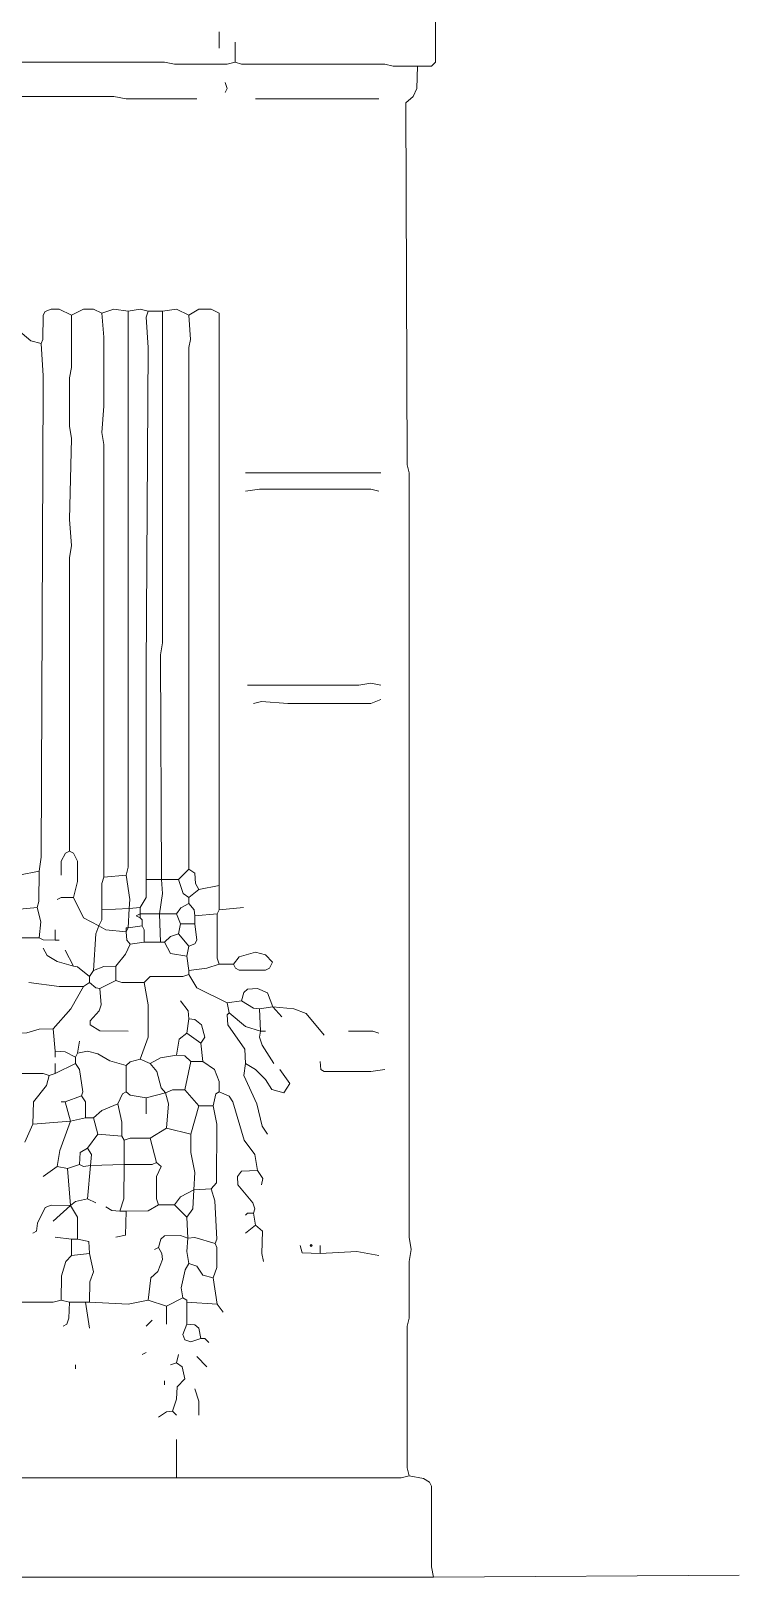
# Model space of a CAD drawing. Header units: millimetres. Extents: x 11 to 20000, y -4 to 8232.
# Drawn here: x 18680 to 20000, y -4 to 2879 of the extents above; entities that cross this region are included whole.
import ezdxf

# ---------------------------------------------------------------- set-up
doc = ezdxf.new("R2010")
doc.units = ezdxf.units.MM
doc.layers.add('ARCHITECTURE', color=7, linetype='Continuous', lineweight=13, true_color=0x000000)
doc.layers.add('PLANTING', color=7, linetype='Continuous', lineweight=13, true_color=0x000000)

msp = doc.modelspace()

# ---------------------------------------------------------------- linework, layer by layer
at = {"layer": 'ARCHITECTURE', "color": 7, "lineweight": 13, "true_color": 0x000000}
for points in [[(19377.82805, 3012.82025), (19389.14027, 3009.19751), (19426.84955, 3008.89514), (19438.00566, 2997.73756), (19434.39604, 2963.8009), (19434.23586, 2820.51946), (19426.84118, 2813.12624), (19400.45249, 2812.97161)], [(19400.45249, 2812.97161), (19399.40305, 2771.49321), (19392.75679, 2756.41674), (19379.03224, 2744.94977), (19381.59876, 2070.13575), (19385.36357, 2055.05283), (19385.37602, 629.71437), (19389.14027, 607.08993), (19385.37602, 584.4655), (19385.22127, 478.88292), (19381.60475, 463.8009), (19381.60475, 199.85011), (19385.36765, 184.76527)], [(19042.23416, 2782.80543), (19045.70701, 2771.49943), (19042.23416, 2763.95147)], [(18989.44005, 2752.63925), (18857.46606, 2752.64548), (18834.84163, 2756.41052), (17300.15271, 2756.4043), (17288.8405, 2752.63925)], [(19328.80656, 2752.63925), (19098.79525, 2752.63925)], [(18246.60633, 2503.77048), (18291.8552, 2499.85226), (18359.72851, 2483.86086), (18480.39027, 2438.47738), (18555.80882, 2397.14061), (18623.68213, 2349.02217), (18680.24321, 2301.20701), (18699.09502, 2296.38009)], [(18755.65611, 2349.1707), (18733.03167, 2360.33439), (18717.94683, 2360.33439), (18706.79072, 2355.65532), (18703.02093, 2349.1638), (18702.71844, 2303.92805), (18699.09502, 2296.38009)], [(18755.65611, 2349.1707), (18755.64921, 2251.13122), (18751.89186, 2232.27726), (18751.89186, 2141.77952), (18755.65611, 2119.15509), (18751.89186, 1968.32579), (18755.65611, 1919.30645), (18751.89186, 1896.68201), (18751.88348, 1349.92364)], [(18812.21719, 2352.94118), (18797.13235, 2360.33439), (18778.28054, 2360.33439), (18755.65611, 2349.1707)], [(18812.21719, 2352.94118), (18834.84163, 2360.33518), (18861.23869, 2356.71165)], [(18812.21719, 2352.94118), (18815.98145, 2307.69231), (18815.98145, 2179.48744), (18812.21719, 2130.46731), (18815.98145, 2107.84287), (18815.98982, 1300.90498)], [(18857.46606, 1304.67477), (18861.23032, 1319.75962), (18861.23869, 2356.71165)], [(18898.94231, 2356.71165), (18883.86312, 2360.48292), (18861.23869, 2356.71165)], [(18898.94231, 2356.71165), (18895.17941, 2345.39943), (18898.93824, 2288.83835), (18895.17342, 1689.29016), (18895.17342, 1670.43835), (18895.17342, 1478.13066), (18895.17342, 1459.27602), (18895.17342, 1406.48473), (18895.17342, 1383.86029), (18895.17342, 1297.13518)], [(18898.94231, 2356.71165), (18925.33937, 2356.71165)], [(18923.45588, 1297.13518), (18921.56674, 1715.68722), (18925.33247, 1738.31165), (18925.33937, 2356.71165)], [(18974.36086, 2349.1707), (18951.73643, 2360.33518), (18925.33937, 2356.71165)], [(18974.36086, 2349.1707), (18993.21267, 2360.32828), (19015.8371, 2360.32828), (19030.92002, 2352.93428), (19030.92002, 2345.39943), (19030.92002, 2066.36527), (19030.92002, 2039.96957), (19030.92002, 2017.34514), (19030.92002, 1711.91459), (19030.92002, 1696.83258), (19030.92002, 1644.04129), (19030.92002, 1591.25283), (19030.92002, 1572.39819), (19030.92002, 1463.04581), (19030.92002, 1440.42138), (19030.92002, 1319.75962), (19030.92002, 1285.82296)], [(18974.36086, 1315.98699), (18974.36493, 2288.83835), (18977.83371, 2303.92183), (18974.36086, 2349.1707)], [(18695.3224, 1312.21719), (18699.08812, 1338.61143), (18702.86572, 2217.19457), (18702.86572, 2236.04853), (18699.09502, 2296.38009)], [(19079.93778, 2055.05283), (19098.79525, 2055.05283), (19332.57919, 2055.05283)], [(19079.93778, 2021.1164), (19106.33484, 2024.88688), (19313.72738, 2024.88066), (19328.80656, 2021.1164)], [(19083.71041, 1659.12613), (19291.10294, 1659.131), (19313.72738, 1662.89593), (19332.57919, 1659.12613)], [(19332.57919, 1632.72907), (19313.72738, 1625.19434), (19159.1233, 1625.19434), (19110.10747, 1628.95928), (19095.02262, 1625.18948)], [(17236.04638, 180.99548), (18951.73643, 180.99548)], [(19385.36765, 184.76527), (19370.28846, 181.0017), (18951.73643, 180.99548)], [(19430.61652, -3.7707), (19426.85362, 15.08201), (19426.69344, 165.91346), (19422.92364, 173.306), (19411.76471, 179.93914), (19385.36765, 184.76527)], [(19430.61652, -3.7707), (20000, 0)], [(19430.61652, -3.7707), (19407.99208, -3.7707), (17251.13122, -3.7707), (17232.27941, -3.7707)]]:
    msp.add_lwpolyline(points, dxfattribs=at)
at = {"layer": 'PLANTING', "color": 7, "lineweight": 13, "true_color": 0x000000}
for points in [[(19030.92195, 2877.07364), (19030.92195, 2846.90826)], [(19061.08597, 2820.51256), (19061.08597, 2858.22048)], [(19061.08597, 2820.51256), (19046.00113, 2816.7483), (18947.9638, 2816.7483), (18929.11199, 2820.50633), (18378.58032, 2820.51878), (18359.72851, 2824.2836), (17239.819, 2824.28382)], [(19400.45249, 2812.97161), (19355.20362, 2813.11934), (19340.11878, 2816.73586), (19072.39819, 2816.7483), (19061.08597, 2820.51256)], [(18736.80238, 1304.67477), (18736.80238, 1312.2241), (18736.80238, 1331.07183), (18744.48473, 1345.99921), (18751.88348, 1349.92364)], [(18759.42873, 1263.19853), (18766.82059, 1293.36256), (18766.82059, 1331.07183), (18759.28507, 1345.99921), (18751.88348, 1349.92364)], [(18695.3224, 1312.21719), (18657.61878, 1304.67477)], [(18695.3224, 1312.21719), (18695.17602, 1255.65611), (18691.55543, 1244.34389)], [(18812.21719, 1240.5741), (18812.36493, 1289.59276), (18815.98982, 1300.90498)], [(18857.46606, 1304.67477), (18815.98982, 1300.90498)], [(18863.12217, 1242.45758), (18864.85928, 1259.4259), (18857.46606, 1304.67477)], [(18955.50339, 1297.13518), (18974.36086, 1315.98699)], [(18993.21267, 1278.28054), (18986.72805, 1289.59276), (18985.67115, 1308.43982), (18974.36086, 1315.98699)], [(18883.86312, 1244.34389), (18895.17342, 1263.19853), (18895.17342, 1297.13518)], [(18923.45588, 1297.13518), (18895.17342, 1297.13518)], [(18919.68326, 1233.03167), (18925.19163, 1270.73812), (18923.45588, 1297.13518)], [(18923.45588, 1297.13518), (18955.50339, 1297.13518)], [(18955.50339, 1297.13518), (18964.24446, 1270.7457), (18974.36086, 1263.19853)], [(18993.21267, 1278.28054), (18974.36086, 1263.19853)], [(18993.21267, 1278.28054), (19030.92002, 1285.82296)], [(19030.92195, 1240.5741), (19030.92002, 1274.51075), (19030.92002, 1285.82296)], [(18646.30656, 1240.5741), (18691.55543, 1244.34389)], [(18695.3224, 1187.78281), (18698.94729, 1217.94966), (18691.55543, 1244.34389)], [(18729.25905, 1259.4259), (18736.80837, 1263.05011), (18759.42873, 1263.19853)], [(18806.56109, 1210.40724), (18778.42828, 1225.63767), (18759.42873, 1263.19853)], [(18806.56109, 1210.40724), (18812.06527, 1221.71946), (18812.21719, 1240.5741)], [(18863.12217, 1242.45758), (18812.21719, 1240.5741)], [(18863.12217, 1242.45758), (18861.23869, 1206.63744)], [(18863.12217, 1242.45758), (18883.86312, 1244.34389)], [(18883.86312, 1244.34389), (18883.86312, 1233.03167)], [(18951.73643, 1233.03167), (18959.42376, 1244.19615), (18974.36086, 1251.88631)], [(18974.36086, 1251.88631), (18974.36086, 1263.19853)], [(18974.36086, 1251.88631), (18984.46753, 1240.5741), (18985.67308, 1229.26188)], [(19030.92195, 1240.5741), (19027.14932, 1233.03167)], [(19030.92195, 1240.5741), (19076.17081, 1244.34389)], [(18883.86312, 1225.48925), (18876.31787, 1229.26188), (18883.86312, 1233.03167)], [(18919.68326, 1233.03167), (18883.86312, 1233.03167)], [(18883.86312, 1225.48925), (18883.86312, 1233.03167)], [(18883.86312, 1225.48925), (18887.63009, 1221.71946), (18887.63009, 1210.40724)], [(18919.68326, 1233.03167), (18951.73643, 1233.03167)], [(18919.68326, 1233.03167), (18921.56674, 1180.24038)], [(18951.73643, 1233.03167), (18959.27602, 1214.17704)], [(18955.50339, 1195.32523), (18959.27602, 1214.17704)], [(18985.67308, 1214.17704), (18959.27602, 1214.17704)], [(18985.67308, 1214.17704), (18989.28676, 1184.01301), (18985.51697, 1176.62523), (18974.36086, 1172.70079)], [(18985.67308, 1229.26188), (19027.14932, 1233.03167)], [(18985.67308, 1229.26188), (18985.67308, 1214.17704)], [(19030.92195, 1138.76414), (19027.29706, 1150.07636), (19027.14932, 1233.03167)], [(18695.3224, 1187.78281), (18650.07353, 1187.78281)], [(18695.3224, 1187.78281), (18702.87172, 1184.16007), (18725.49208, 1184.01301)], [(18725.49208, 1202.86482), (18725.49208, 1184.01301)], [(18733.03167, 1184.01301), (18725.49208, 1184.01301)], [(18806.56109, 1210.40724), (18801.05271, 1195.32523), (18797.13235, 1127.45192)], [(18806.56109, 1210.40724), (18819.75543, 1203.02014), (18857.46606, 1199.09502)], [(18861.23869, 1206.63744), (18857.46606, 1206.63744), (18857.46606, 1199.09502)], [(18861.23869, 1206.63744), (18857.46606, 1199.09502)], [(18865.00566, 1176.47059), (18858.66188, 1184.01787), (18857.46606, 1199.09502)], [(18861.23869, 1206.63744), (18887.63009, 1210.40724)], [(18891.40271, 1180.24038), (18891.25498, 1202.85995), (18887.63009, 1210.40724)], [(18955.50339, 1195.32523), (18940.42421, 1190.35543), (18929.11199, 1180.24038)], [(18955.50339, 1195.32523), (18974.36086, 1172.70079)], [(18759.42873, 1134.99152), (18729.25905, 1143.7319), (18710.41414, 1154.90249), (18702.86765, 1168.92817)], [(18759.42873, 1134.99152), (18744.34389, 1165.15837)], [(18838.61425, 1134.99152), (18856.40973, 1157.61595), (18865.00566, 1176.47059)], [(18891.40271, 1180.24038), (18865.00566, 1176.47059)], [(18921.56674, 1180.24038), (18891.40271, 1180.24038)], [(18921.56674, 1180.24038), (18929.11199, 1180.24038)], [(18970.58824, 1153.84615), (18940.57059, 1158.82081), (18929.11199, 1180.24038)], [(18970.58824, 1153.84615), (18974.36086, 1172.70079)], [(18970.58824, 1153.84615), (18974.36086, 1127.45192)], [(18759.42873, 1134.99152), (18766.97523, 1133.78812), (18789.59276, 1116.13971)], [(18797.13235, 1127.45192), (18789.59276, 1116.13971)], [(18797.13235, 1127.45192), (18815.98982, 1134.83824), (18838.61425, 1134.99152)], [(18838.61425, 1134.99152), (18838.61425, 1108.59729)], [(19030.92195, 1138.76414), (19008.29751, 1131.36946), (18974.36086, 1127.45192)], [(18974.36086, 1127.45192), (18974.36086, 1119.9095)], [(19030.92195, 1138.76414), (19057.31335, 1138.76414)], [(18778.28054, 1097.28507), (18733.03167, 1097.43281), (18676.47059, 1104.82749)], [(18778.28054, 1097.28507), (18754.59977, 1055.806), (18721.71946, 1018.09955)], [(18778.28054, 1097.28507), (18789.59276, 1104.82749)], [(18789.59276, 1104.82749), (18789.59276, 1116.13971)], [(18808.44457, 1093.51527), (18800.89808, 1094.71867), (18789.59276, 1104.82749)], [(18808.44457, 1093.51527), (18838.61425, 1108.59729)], [(18838.61425, 1108.59729), (18849.92647, 1104.97455), (18891.40271, 1104.82749)], [(18883.86312, 961.53846), (18898.79593, 1003.01753), (18898.79593, 1063.34842), (18891.40271, 1104.82749)], [(18891.40271, 1104.82749), (18902.71493, 1115.98439), (18963.04864, 1116.28676), (18974.36086, 1119.9095)], [(19046.00113, 1067.11821), (18989.44842, 1094.57093), (18974.36086, 1119.9095)], [(18808.44457, 1093.51527), (18811.16776, 1063.34842), (18807.24876, 1052.0362), (18790.80385, 1033.18156), (18790.80385, 1025.64683), (18808.44457, 1014.47749), (18861.23869, 1014.32975)], [(18959.27602, 1070.89084), (18973.16086, 1052.0362), (18974.36086, 1036.95419)], [(19072.39819, 1070.89084), (19046.00113, 1067.11821)], [(19049.77376, 1048.2664), (19046.00113, 1067.11821)], [(19130.84276, 1059.57862), (19121.26357, 1085.81821), (19102.56222, 1093.36686), (19083.71731, 1092.31041), (19077.22579, 1085.96595), (19072.39819, 1070.89084)], [(19072.39819, 1070.89084), (19095.02262, 1056.86312), (19106.33484, 1055.806)], [(19049.77376, 1048.2664), (19046.15034, 1044.3405), (19047.20113, 1025.64197), (19078.73507, 980.3931), (19079.93778, 953.99604)], [(19108.21833, 1014.32975), (19079.94615, 1022.92647), (19049.77376, 1048.2664)], [(19130.84276, 1059.57862), (19106.33484, 1055.806)], [(19108.21833, 1014.32975), (19106.33484, 1055.806)], [(19130.84276, 1059.57862), (19170.43552, 1055.65894), (19193.05995, 1047.20928), (19226.99661, 1006.78733)], [(19130.84276, 1059.57862), (19147.81109, 1040.72398)], [(18604.82466, 935.14423), (18609.64672, 961.53846), (18631.36946, 998.19615), (18657.61878, 1010.41007), (18672.69796, 1010.70554), (18695.3224, 1017.95181), (18721.71946, 1018.09955)], [(18721.71946, 1018.09955), (18725.49208, 976.62048)], [(18951.73643, 969.08088), (18956.70339, 999.24491), (18970.58824, 1010.55713)], [(18970.58824, 1010.55713), (18974.36086, 1036.95419)], [(18970.58824, 1010.55713), (18996.98529, 991.70532)], [(18996.98529, 991.70532), (19004.22251, 1003.01753), (18997.87873, 1025.63439), (18985.67308, 1035.89706), (18974.36086, 1036.95419)], [(19108.21833, 1014.32975), (19106.48676, 1003.01753), (19111.30328, 987.93269), (19132.7319, 953.99604)], [(19108.21833, 1014.32975), (19117.64706, 1014.32975)], [(19272.24548, 1014.32975), (19317.49434, 1014.18133), (19328.80656, 1010.55713)], [(18766.96833, 972.85068), (18770.74095, 995.47511)], [(19000.75226, 957.76867), (18996.98529, 991.70532)], [(18763.1957, 965.30826), (18744.34389, 975.57172), (18725.49208, 976.62048)], [(18725.49208, 965.30826), (18725.49208, 976.62048)], [(18725.49208, 935.14423), (18725.49208, 953.99604)], [(18725.49208, 935.14423), (18763.1957, 953.99604)], [(18766.96833, 972.85068), (18763.1957, 965.30826)], [(18763.1957, 953.99604), (18763.1957, 965.30826)], [(18763.1957, 953.99604), (18770.58484, 942.68382), (18777.08473, 901.21244), (18774.50792, 893.66516)], [(18766.96833, 972.85068), (18785.82014, 976.46719), (18804.6776, 971.80124), (18827.30204, 958.96584), (18857.46606, 950.22624)], [(18883.86312, 961.53846), (18865.01403, 956.57002), (18857.46606, 950.22624)], [(18902.71493, 953.99604), (18883.86312, 961.53846)], [(18951.73643, 969.08088), (18921.56674, 964.2595), (18902.71493, 953.99604)], [(18930.99548, 899.32127), (18922.83303, 908.6802), (18914.92059, 938.91403), (18902.71493, 953.99604)], [(18951.73643, 969.08088), (18966.81561, 968.02376), (18978.12783, 957.76867)], [(18966.81561, 904.97738), (18978.12783, 957.76867)], [(18978.12783, 957.76867), (19000.75226, 957.76867)], [(19000.75226, 957.76867), (19022.32172, 942.67896), (19030.77274, 920.05939), (19030.92195, 901.20758)], [(19121.41968, 822.02206), (19111.31018, 837.10407), (19101.50724, 878.58314), (19077.22579, 931.37161), (19079.93778, 953.99604)], [(19144.04412, 942.68382), (19162.59355, 916.28959), (19151.57681, 898.78824), (19129.10701, 905.13201), (19117.49932, 923.83201), (19098.79525, 942.67896), (19079.93778, 953.99604)], [(19219.45701, 957.76867), (19220.6612, 942.83914), (19227.00498, 939.06867), (19313.72738, 938.92025), (19340.11878, 942.68382)], [(18604.82466, 935.14423), (18619.9095, 931.37919), (18638.76131, 934.99581), (18702.86765, 935.13733), (18714.17986, 931.37161)], [(18684.01018, 840.87387), (18685.21018, 882.35294), (18709.20305, 912.5198), (18714.17986, 931.37161)], [(18725.49208, 935.14423), (18714.17986, 931.37161)], [(18857.46606, 950.22624), (18857.46606, 901.20758)], [(18744.34389, 882.35294), (18774.50792, 893.66516)], [(18782.05317, 852.18609), (18781.89706, 882.35294), (18774.50792, 893.66516)], [(18842.38122, 878.58314), (18851.11538, 897.28167), (18857.46606, 901.20758)], [(18857.46606, 901.20758), (18865.01403, 894.86312), (18895.17534, 889.89536)], [(18930.99548, 899.32127), (18895.17534, 889.89536)], [(18966.81561, 904.97738), (18944.18982, 904.82613), (18930.99548, 899.32127)], [(18930.99548, 899.32127), (18936.64468, 878.58314), (18932.87896, 833.33428)], [(18966.81561, 904.97738), (18993.21267, 874.81052)], [(19019.60973, 874.81052), (19024.5698, 897.28167), (19030.92195, 901.20758)], [(19102.56222, 754.14876), (19097.59661, 784.31278), (19077.36663, 810.70984), (19056.40475, 882.35294), (19049.62602, 892.60882), (19030.92195, 901.20758)], [(18736.8043, 882.35294), (18744.34389, 882.35294)], [(18753.77262, 846.52998), (18744.34389, 882.35294)], [(18842.38122, 878.58314), (18812.21719, 866.2138), (18797.13235, 852.18609)], [(18842.38122, 878.58314), (18849.77726, 844.64649), (18849.92647, 818.24943)], [(18895.17534, 859.72851), (18895.17534, 889.89536)], [(18993.21267, 874.81052), (18978.12783, 822.02206)], [(19019.60973, 874.81052), (18993.21267, 874.81052)], [(19019.60973, 874.81052), (19027.00158, 840.87387), (19025.94514, 731.52432), (19015.8371, 720.2121)], [(18684.01018, 840.87387), (18668.931, 806.93722)], [(18684.01018, 840.87387), (18753.77262, 846.52998)], [(18753.77262, 846.52998), (18734.08111, 791.8552), (18729.25905, 761.68835)], [(18753.77262, 846.52998), (18782.05317, 852.18609)], [(18782.05317, 852.18609), (18797.13235, 852.18609)], [(18797.13235, 852.18609), (18804.6776, 822.02206)], [(18785.82014, 795.625), (18804.6776, 822.02206)], [(18804.6776, 822.02206), (18849.92647, 818.24943)], [(18853.69344, 810.70984), (18849.92647, 818.24943)], [(18853.69344, 810.70984), (18865.00566, 814.3319), (18902.71493, 814.47964)], [(18853.69344, 810.70984), (18853.69344, 765.46097)], [(18902.71493, 814.47964), (18932.87896, 833.33428)], [(18902.71493, 814.47964), (18914.02715, 769.23077)], [(18932.87896, 833.33428), (18978.12783, 822.02206)], [(18983.78394, 718.32579), (18985.52387, 750.37613), (18978.27704, 788.08541), (18978.12783, 822.02206)], [(18785.82014, 795.625), (18771.94367, 788.07783), (18770.74095, 765.46097)], [(18785.82014, 795.625), (18793.20928, 784.31278), (18791.47624, 763.57466)], [(18729.25905, 761.68835), (18702.86765, 742.83654)], [(18748.11652, 757.91855), (18729.25905, 761.68835)], [(18770.74095, 765.46097), (18748.11652, 757.91855)], [(18754.14819, 689.29129), (18748.11652, 757.91855)], [(18770.74095, 765.46097), (18778.29016, 761.83959), (18791.47624, 763.57466)], [(18785.82014, 701.35747), (18791.47624, 763.57466)], [(18791.47624, 763.57466), (18853.69344, 765.46097)], [(18846.15385, 678.73303), (18853.54706, 701.35747), (18853.69344, 765.46097)], [(18914.02715, 769.23077), (18906.47919, 765.60803), (18853.69344, 765.46097)], [(18917.79977, 690.04525), (18914.17489, 701.35747), (18914.17489, 742.83654), (18922.93529, 761.68348), (18914.02715, 769.23077)], [(19095.02262, 674.96324), (19097.59525, 682.51041), (19093.97319, 693.81505), (19066.06131, 727.7517), (19065.01188, 742.83654), (19072.40509, 752.94389), (19102.56222, 754.14876)], [(19110.10747, 727.7517), (19112.52262, 739.06391), (19102.56222, 754.14876)], [(18785.82014, 701.35747), (18763.14333, 696.36629), (18754.14819, 689.29129)], [(18785.82014, 701.35747), (18800.90498, 693.81505)], [(18947.9638, 690.04525), (18959.28292, 704.9802), (18983.78394, 718.32579)], [(18983.78394, 718.32579), (18981.74717, 682.50283), (18970.58824, 667.42081)], [(18983.78394, 718.32579), (19015.8371, 720.2121)], [(19023.3767, 618.40215), (19027.00158, 625.94932), (19023.23032, 697.58767), (19015.8371, 720.2121)], [(18754.14819, 689.29129), (18717.94683, 689.89683), (18706.78518, 685.21833), (18692.75124, 656.1086), (18690.35679, 641.17986), (18684.01018, 637.25396)], [(18754.14819, 689.29129), (18721.71946, 659.87839)], [(18766.96833, 625.94174), (18766.82059, 667.42081), (18754.14819, 689.29129)], [(18846.15385, 678.73303), (18831.069, 679.78937), (18819.75679, 686.27545)], [(18838.61425, 629.71437), (18856.26188, 633.64638), (18857.46606, 678.73303)], [(18846.15385, 678.73303), (18857.46606, 678.73303)], [(18917.79977, 690.04525), (18898.94231, 678.88145), (18857.46606, 678.73303)], [(18917.79977, 690.04525), (18947.9638, 690.04525)], [(18947.9638, 690.04525), (18970.58824, 667.42081)], [(18972.47172, 627.82805), (18970.58824, 667.42081)], [(19079.93778, 671.19061), (19083.71041, 674.96324), (19095.02262, 674.96324)], [(19095.02262, 674.96324), (19098.79525, 652.3388)], [(19079.93778, 637.25396), (19098.79525, 652.3388)], [(19113.87443, 584.4655), (19110.26075, 599.54751), (19111.62229, 641.02658), (19098.79525, 652.3388)], [(18755.65611, 625.94174), (18725.49208, 629.71437)], [(18766.96833, 625.94174), (18755.65611, 625.94174)], [(18755.65611, 625.94174), (18755.65611, 595.77771)], [(18766.96833, 625.94174), (18788.38857, 622.01731), (18789.59276, 599.54751)], [(18898.94231, 512.81957), (18903.91912, 554.29242), (18916.74197, 565.7586), (18925.19163, 588.23529), (18924.28303, 599.54751), (18917.79977, 610.85973)], [(18910.25452, 607.08993), (18917.79977, 610.85973)], [(18972.47172, 627.82805), (18959.2802, 633.33292), (18929.11606, 632.2793), (18922.62455, 625.93688), (18917.79977, 610.85973)], [(18972.47172, 627.82805), (18970.73597, 603.31731), (18974.36086, 580.69287)], [(18972.47172, 627.82805), (18985.66753, 629.56312), (19023.3767, 618.40215)], [(19019.60973, 554.29864), (19027.00158, 573.15328), (19027.00158, 610.85283), (19023.3767, 618.40215)], [(19219.45701, 599.54751), (19185.67364, 600.75238), (19181.74774, 614.62952)], [(19219.45701, 614.62952), (19219.45701, 599.54751)], [(18755.65611, 595.77771), (18745.53971, 584.4655), (18736.95068, 558.06844), (18736.8043, 512.81957)], [(18755.65611, 595.77771), (18789.59276, 599.54751)], [(18789.59276, 509.04977), (18789.74604, 546.75622), (18796.97907, 565.61086), (18789.59276, 599.54751)], [(18974.36086, 580.69287), (18967.87342, 569.38066), (18960.47183, 535.444), (18963.04864, 516.59219)], [(19019.60973, 554.29864), (19000.90283, 559.12557), (18989.29367, 575.86674), (18974.36086, 580.69287)], [(19328.80656, 595.77771), (19287.33032, 603.31244), (19219.45701, 599.54751)], [(19019.60973, 554.29864), (19027.14932, 505.27998)], [(18736.8043, 512.81957), (18721.71946, 509.056), (17828.0543, 509.04977)], [(18751.88348, 509.04977), (18736.8043, 512.81957)], [(18751.88348, 509.04977), (18750.83676, 478.88292), (18746.92342, 467.72602), (18740.57127, 463.8009)], [(18782.05317, 509.04977), (18751.88348, 509.04977)], [(18782.05317, 509.04977), (18789.59276, 509.04977)], [(18782.05317, 509.04977), (18789.59276, 460.03111)], [(18898.94231, 512.81957), (18861.23869, 505.28484), (18789.59276, 509.04977)], [(18898.94231, 512.81957), (18932.87896, 501.50735)], [(18963.04864, 516.59219), (18932.87896, 501.50735)], [(18932.87896, 501.50735), (18932.87896, 467.5707)], [(18963.04864, 516.59219), (18970.58824, 512.81957), (18970.58824, 509.04977)], [(19027.14932, 505.27998), (18970.58824, 509.04977)], [(18970.58824, 467.5707), (18970.58824, 509.04977)], [(19027.14932, 505.27998), (19038.46154, 490.19514)], [(18895.17534, 463.8009), (18906.48756, 475.11312)], [(18996.98529, 441.17647), (18978.12783, 434.83269), (18966.97172, 438.46233), (18963.20192, 448.71889), (18970.58824, 467.5707)], [(18996.98529, 441.17647), (18993.05939, 460.02353), (18985.67308, 466.36731), (18970.58824, 467.5707)], [(18996.98529, 441.17647), (19004.52489, 441.17647), (19012.06448, 433.63405)], [(18895.17534, 414.78224), (18887.63009, 411.00962)], [(18955.50339, 411.00962), (18951.73643, 395.9276)], [(19008.29751, 388.38518), (18989.44005, 407.23982)], [(18763.1957, 384.61538), (18763.1957, 392.15781)], [(18940.42421, 392.15781), (18951.73643, 395.9276)], [(18951.73643, 395.9276), (18961.8431, 388.23812), (18967.10701, 365.90916), (18952.93914, 350.67873), (18951.58722, 328.0543), (18944.19118, 305.42986)], [(18929.11199, 354.44853), (18929.11199, 361.99095)], [(18993.21267, 297.88744), (18993.06493, 324.2845), (18985.67308, 346.90894)], [(18944.19118, 305.42986), (18932.87896, 304.37353), (18917.79977, 294.11765)], [(18951.73643, 297.88744), (18944.19118, 305.42986)], [(18951.73643, 252.63857), (18951.73643, 180.99548)]]:
    msp.add_lwpolyline(points, dxfattribs=at)
for points in [[(19057.6241, 1138.76414), (19068.62557, 1152.78982), (19098.79525, 1161.24016), (19117.64706, 1156.56029), (19130.46991, 1142.53394), (19125.04027, 1131.37636), (19117.64706, 1127.6052), (19068.62557, 1127.6052), (19061.23925, 1131.37636)], [(19200.60328, 614.63043), (19202.48869, 616.51584), (19204.3741, 614.63043), (19202.48869, 612.74514)]]:
    msp.add_lwpolyline(points, close=True, dxfattribs=at)

doc.saveas('drawing.dxf')
